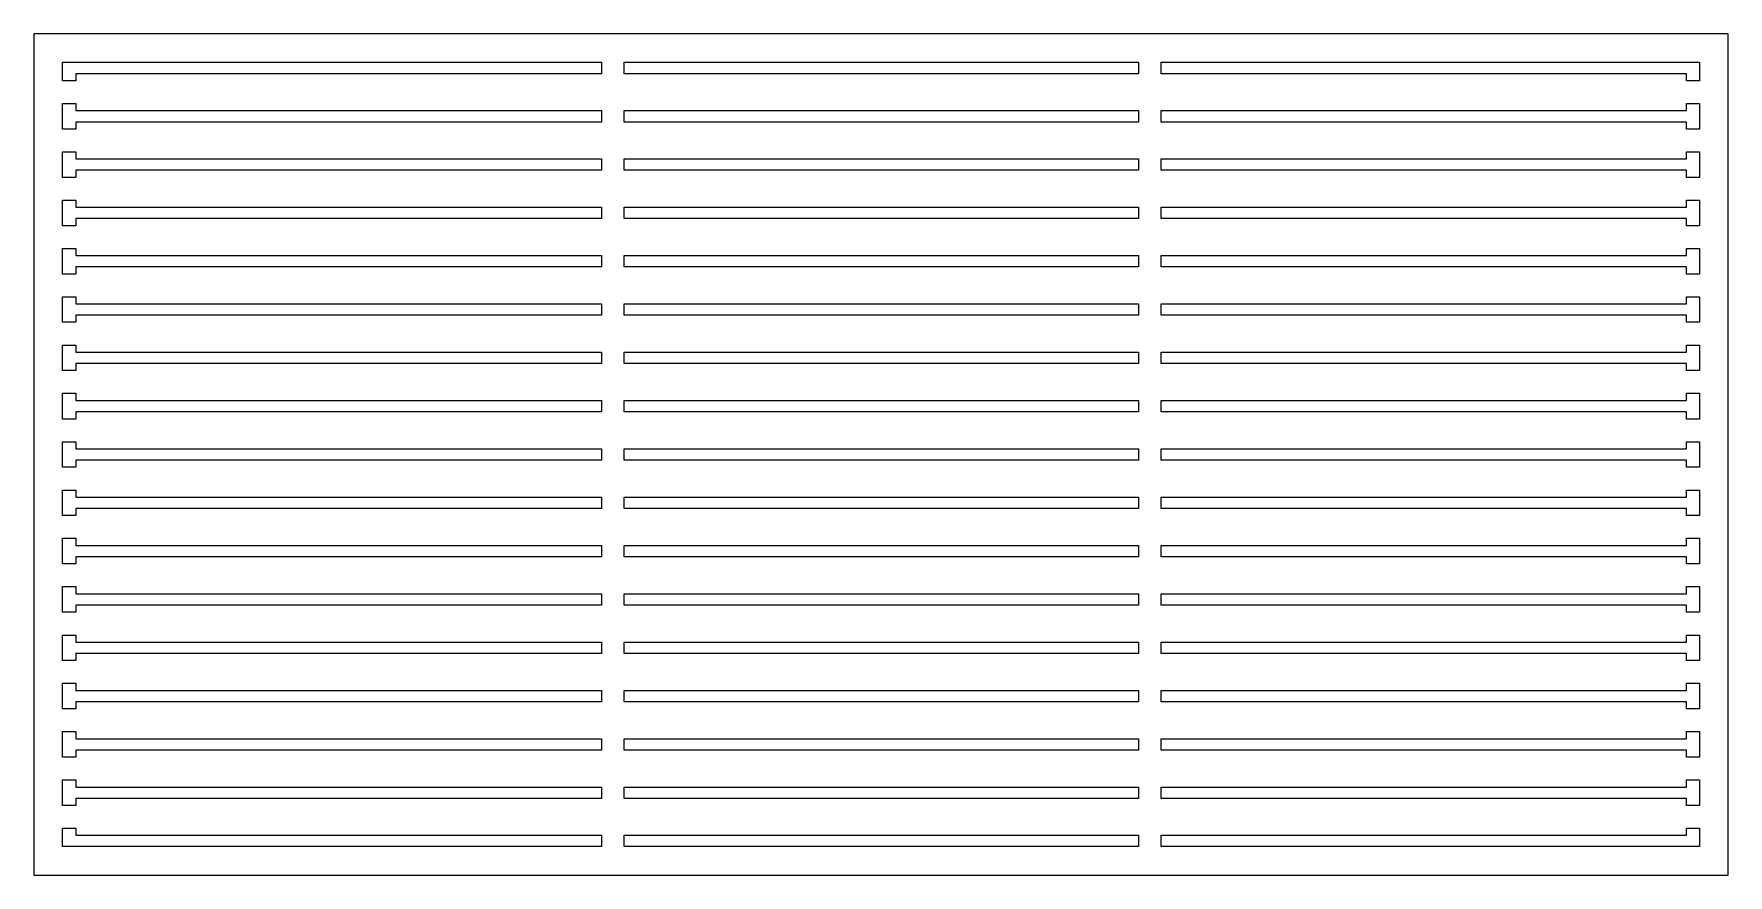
# Model space of a CAD drawing. Header units: inches. Extents: x 2.2 to 13.9, y 5 to 10.9.
import ezdxf

# ---------------------------------------------------------------- set-up
doc = ezdxf.new("R2010")
doc.units = ezdxf.units.IN
doc.header["$MEASUREMENT"] = 0
doc.layers.add('Layer 2', color=7, linetype='Continuous')

msp = doc.modelspace()

# ---------------------------------------------------------------- linework, layer by layer
at = {"layer": 'Layer 2', "color": 7, "lineweight": 15, "true_color": 0xffffff}
for points in [[(2.16, 10.853), (2.16, 5.026), (13.893, 5.026), (13.893, 10.853), (2.16, 10.853)], [(2.357, 10.656), (6.091, 10.656), (6.091, 10.577), (2.451, 10.577), (2.451, 10.528), (2.357, 10.528), (2.357, 10.656)], [(9.809, 10.656), (9.809, 10.577), (6.248, 10.577), (6.248, 10.656), (9.809, 10.656)], [(13.696, 10.528), (13.606, 10.528), (13.606, 10.577), (9.966, 10.577), (9.966, 10.656), (13.696, 10.656), (13.696, 10.528)], [(2.357, 10.37), (2.451, 10.37), (2.451, 10.321), (6.091, 10.321), (6.091, 10.242), (2.451, 10.242), (2.451, 10.193), (2.357, 10.193), (2.357, 10.37)], [(13.696, 10.193), (13.606, 10.193), (13.606, 10.242), (9.966, 10.242), (9.966, 10.321), (13.606, 10.321), (13.606, 10.37), (13.696, 10.37), (13.696, 10.193)], [(6.248, 10.242), (6.248, 10.321), (9.809, 10.321), (9.809, 10.242), (6.248, 10.242)], [(2.357, 10.036), (2.451, 10.036), (2.451, 9.987), (6.091, 9.987), (6.091, 9.908), (2.451, 9.908), (2.451, 9.859), (2.357, 9.859), (2.357, 10.036)], [(6.248, 9.908), (6.248, 9.987), (9.809, 9.987), (9.809, 9.908), (6.248, 9.908)], [(13.696, 9.859), (13.606, 9.859), (13.606, 9.908), (9.966, 9.908), (9.966, 9.987), (13.606, 9.987), (13.606, 10.036), (13.696, 10.036), (13.696, 9.859)], [(2.357, 9.701), (2.451, 9.701), (2.451, 9.652), (6.091, 9.652), (6.091, 9.573), (2.451, 9.573), (2.451, 9.524), (2.357, 9.524), (2.357, 9.701)], [(6.248, 9.573), (6.248, 9.652), (9.809, 9.652), (9.809, 9.573), (6.248, 9.573)], [(13.696, 9.524), (13.606, 9.524), (13.606, 9.573), (9.966, 9.573), (9.966, 9.652), (13.606, 9.652), (13.606, 9.701), (13.696, 9.701), (13.696, 9.524)], [(2.357, 9.366), (2.451, 9.366), (2.451, 9.317), (6.091, 9.317), (6.091, 9.239), (2.451, 9.239), (2.451, 9.189), (2.357, 9.189), (2.357, 9.366)], [(6.248, 9.239), (6.248, 9.317), (9.809, 9.317), (9.809, 9.239), (6.248, 9.239)], [(13.696, 9.189), (13.606, 9.189), (13.606, 9.239), (9.966, 9.239), (9.966, 9.317), (13.606, 9.317), (13.606, 9.366), (13.696, 9.366), (13.696, 9.189)], [(2.357, 9.032), (2.451, 9.032), (2.451, 8.983), (6.091, 8.983), (6.091, 8.904), (2.451, 8.904), (2.451, 8.855), (2.357, 8.855), (2.357, 9.032)], [(6.248, 8.904), (6.248, 8.983), (9.809, 8.983), (9.809, 8.904), (6.248, 8.904)], [(13.696, 8.855), (13.606, 8.855), (13.606, 8.904), (9.966, 8.904), (9.966, 8.983), (13.606, 8.983), (13.606, 9.032), (13.696, 9.032), (13.696, 8.855)], [(2.357, 8.697), (2.451, 8.697), (2.451, 8.648), (6.091, 8.648), (6.091, 8.569), (2.451, 8.569), (2.451, 8.52), (2.357, 8.52), (2.357, 8.697)], [(13.696, 8.52), (13.606, 8.52), (13.606, 8.569), (9.966, 8.569), (9.966, 8.648), (13.606, 8.648), (13.606, 8.697), (13.696, 8.697), (13.696, 8.52)], [(6.248, 8.569), (6.248, 8.648), (9.809, 8.648), (9.809, 8.569), (6.248, 8.569)], [(2.357, 8.363), (2.451, 8.363), (2.451, 8.313), (6.091, 8.313), (6.091, 8.235), (2.451, 8.235), (2.451, 8.185), (2.357, 8.185), (2.357, 8.363)], [(13.696, 8.185), (13.606, 8.185), (13.606, 8.235), (9.966, 8.235), (9.966, 8.313), (13.606, 8.313), (13.606, 8.363), (13.696, 8.363), (13.696, 8.185)], [(6.248, 8.235), (6.248, 8.313), (9.809, 8.313), (9.809, 8.235), (6.248, 8.235)], [(2.357, 8.028), (2.451, 8.028), (2.451, 7.979), (6.091, 7.979), (6.091, 7.9), (2.451, 7.9), (2.451, 7.851), (2.357, 7.851), (2.357, 8.028)], [(13.696, 7.851), (13.606, 7.851), (13.606, 7.9), (9.966, 7.9), (9.966, 7.979), (13.606, 7.979), (13.606, 8.028), (13.696, 8.028), (13.696, 7.851)], [(6.248, 7.9), (6.248, 7.979), (9.809, 7.979), (9.809, 7.9), (6.248, 7.9)], [(2.357, 7.693), (2.451, 7.693), (2.451, 7.644), (6.091, 7.644), (6.091, 7.565), (2.451, 7.565), (2.451, 7.516), (2.357, 7.516), (2.357, 7.693)], [(6.248, 7.565), (6.248, 7.644), (9.809, 7.644), (9.809, 7.565), (6.248, 7.565)], [(13.696, 7.516), (13.606, 7.516), (13.606, 7.565), (9.966, 7.565), (9.966, 7.644), (13.606, 7.644), (13.606, 7.693), (13.696, 7.693), (13.696, 7.516)], [(2.357, 7.359), (2.451, 7.359), (2.451, 7.309), (6.091, 7.309), (6.091, 7.231), (2.451, 7.231), (2.451, 7.181), (2.357, 7.181), (2.357, 7.359)], [(6.248, 7.231), (6.248, 7.309), (9.809, 7.309), (9.809, 7.231), (6.248, 7.231)], [(13.696, 7.181), (13.606, 7.181), (13.606, 7.231), (9.966, 7.231), (9.966, 7.309), (13.606, 7.309), (13.606, 7.359), (13.696, 7.359), (13.696, 7.181)], [(2.357, 7.024), (2.451, 7.024), (2.451, 6.975), (6.091, 6.975), (6.091, 6.896), (2.451, 6.896), (2.451, 6.847), (2.357, 6.847), (2.357, 7.024)], [(6.248, 6.896), (6.248, 6.975), (9.809, 6.975), (9.809, 6.896), (6.248, 6.896)], [(13.696, 6.847), (13.606, 6.847), (13.606, 6.896), (9.966, 6.896), (9.966, 6.975), (13.606, 6.975), (13.606, 7.024), (13.696, 7.024), (13.696, 6.847)], [(2.357, 6.689), (2.451, 6.689), (2.451, 6.64), (6.091, 6.64), (6.091, 6.561), (2.451, 6.561), (2.451, 6.512), (2.357, 6.512), (2.357, 6.689)], [(13.696, 6.512), (13.606, 6.512), (13.606, 6.561), (9.966, 6.561), (9.966, 6.64), (13.606, 6.64), (13.606, 6.689), (13.696, 6.689), (13.696, 6.512)], [(6.248, 6.561), (6.248, 6.64), (9.809, 6.64), (9.809, 6.561), (6.248, 6.561)], [(2.357, 6.355), (2.451, 6.355), (2.451, 6.305), (6.091, 6.305), (6.091, 6.227), (2.451, 6.227), (2.451, 6.177), (2.357, 6.177), (2.357, 6.355)], [(13.696, 6.177), (13.606, 6.177), (13.606, 6.227), (9.966, 6.227), (9.966, 6.305), (13.606, 6.305), (13.606, 6.355), (13.696, 6.355), (13.696, 6.177)], [(6.248, 6.227), (6.248, 6.305), (9.809, 6.305), (9.809, 6.227), (6.248, 6.227)], [(2.357, 6.02), (2.451, 6.02), (2.451, 5.971), (6.091, 5.971), (6.091, 5.892), (2.451, 5.892), (2.451, 5.843), (2.357, 5.843), (2.357, 6.02)], [(13.696, 5.843), (13.606, 5.843), (13.606, 5.892), (9.966, 5.892), (9.966, 5.971), (13.606, 5.971), (13.606, 6.02), (13.696, 6.02), (13.696, 5.843)], [(6.248, 5.892), (6.248, 5.971), (9.809, 5.971), (9.809, 5.892), (6.248, 5.892)], [(2.357, 5.685), (2.451, 5.685), (2.451, 5.636), (6.091, 5.636), (6.091, 5.557), (2.451, 5.557), (2.451, 5.508), (2.357, 5.508), (2.357, 5.685)], [(6.248, 5.557), (6.248, 5.636), (9.809, 5.636), (9.809, 5.557), (6.248, 5.557)], [(13.696, 5.508), (13.606, 5.508), (13.606, 5.557), (9.966, 5.557), (9.966, 5.636), (13.606, 5.636), (13.606, 5.685), (13.696, 5.685), (13.696, 5.508)], [(2.357, 5.223), (2.357, 5.351), (2.451, 5.351), (2.451, 5.302), (6.091, 5.302), (6.091, 5.223), (2.357, 5.223)], [(6.248, 5.223), (6.248, 5.302), (9.809, 5.302), (9.809, 5.223), (6.248, 5.223)], [(13.696, 5.223), (9.966, 5.223), (9.966, 5.302), (13.606, 5.302), (13.606, 5.351), (13.696, 5.351), (13.696, 5.223)]]:
    msp.add_lwpolyline(points, dxfattribs=at)

doc.saveas('drawing.dxf')
